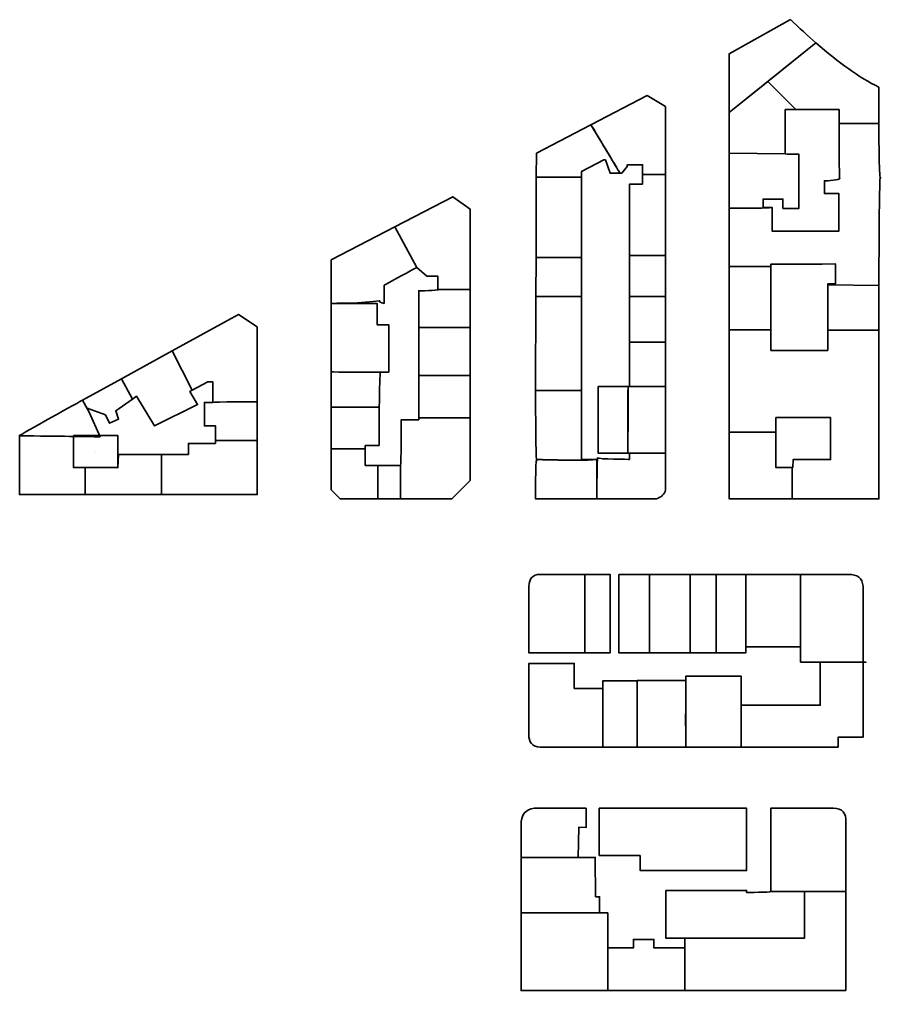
# Model space of a CAD drawing. Header units: inches. Extents: x 13 to 425, y 27 to 366.
# Drawn here: x 13.1 to 208.1, y 26.7 to 246.3 of the extents above; entities that cross this region are included whole.
import ezdxf

# ---------------------------------------------------------------- set-up
doc = ezdxf.new("R2010")
doc.units = ezdxf.units.IN
doc.header["$MEASUREMENT"] = 0
doc.layers.add('BUILDINGS', color=7, linetype='Continuous')

# ---------------------------------------------------------------- blocks, each defined once
blk = doc.blocks.new('block 3')
at = {"layer": 'BUILDINGS', "color": 250, "lineweight": 35, "true_color": 0x231f20}
for points in [[(25.32, 152.19), (35.34, 152.19), (35.34, 144.96), (25.32, 144.96), (25.32, 152.19), (25.32, 152.19)], [(30.33, 148.58), (30.33, 148.58)]]:
    blk.add_lwpolyline(points, dxfattribs=at)

msp = doc.modelspace()

# ---------------------------------------------------------------- linework, layer by layer
at = {"layer": 'BUILDINGS', "color": 250, "lineweight": 35, "true_color": 0x231f20}
for points in [[(173.63, 225.33), (182.37, 232.33), (188.72, 225.97), (186.29, 225.97), (186.29, 215.93), (173.63, 216.09), (173.63, 225.33)], [(154.03, 209.07), (154.03, 211.29), (159.2, 211.29), (159.2, 192.93), (151.05, 192.93), (151.05, 209.07), (154.03, 209.07)], [(140.24, 210.66), (140.24, 192.47), (129.95, 192.47), (130, 210.66), (140.24, 210.66)], [(105.26, 188.25), (103, 190.2), (97.97, 199.41), (111.1, 206.25), (115, 203.43), (115, 185.27), (107.76, 185.27), (107.76, 188.25), (105.26, 188.25)], [(140.24, 192.47), (140.24, 183.68), (129.92, 183.68), (129.95, 192.47), (140.24, 192.47)], [(151.05, 183.67), (151.05, 192.93), (159.2, 192.93), (159.2, 183.67), (151.05, 183.67)], [(173.63, 176.15), (173.63, 190.42), (183.07, 190.42), (183.07, 176.12), (173.63, 176.15)], [(183.07, 191), (194.64, 191), (197.64, 191.06), (197.64, 186.52), (195.92, 186.52), (195.92, 171.48), (183.07, 171.48), (183.07, 191)], [(140.24, 183.68), (140.24, 162.37), (129.85, 162.38), (129.92, 183.68), (140.24, 183.68)], [(151.05, 173.33), (151.05, 183.67), (159.2, 183.67), (159.2, 173.33), (151.05, 173.33)], [(96.63, 166.58), (94.77, 166.58), (83.63, 166.59), (83.63, 182.12), (93.97, 182.11), (93.97, 177.27), (96.63, 177.27), (96.63, 166.58)], [(103.39, 165.82), (103.39, 176.63), (115, 176.63), (115, 165.82), (103.39, 165.82)], [(173.63, 152.98), (173.63, 176.15), (183.07, 176.12), (183.07, 171.48), (195.92, 171.48), (195.92, 176.07), (207.49, 176.03), (207.49, 137.86), (187.89, 137.86), (187.89, 145.02), (184.17, 145.02), (184.17, 152.98), (173.63, 152.98)], [(36.15, 165.05), (47.62, 171.37), (52.12, 162.47), (51.64, 162.21), (53.38, 159.23), (43.65, 154.38), (39.55, 161.1), (38.64, 160.46), (36.15, 165.05)], [(151.05, 163.31), (151.05, 173.33), (159.2, 173.33), (159.2, 163.32), (151.05, 163.31)], [(28.42, 158.43), (28.85, 157.48), (27.37, 160.22), (36.15, 165.05), (38.64, 160.46), (34.86, 157.84), (35.5, 155.93), (33.47, 155.01), (32.52, 156.88), (28.42, 158.43)], [(103.39, 156.24), (103.39, 165.82), (115, 165.82), (115, 156.24), (103.39, 156.24)], [(184.17, 156.28), (196.55, 156.28), (196.55, 146.78), (188.08, 146.78), (188.02, 145.02), (184.17, 145.02), (184.17, 156.28)], [(13.08, 152.15), (25.32, 152), (25.32, 144.96), (27.93, 144.96), (27.97, 138.84), (13.08, 138.84), (13.08, 152.15)], [(173.63, 152.98), (184.17, 152.98), (184.17, 145.02), (187.89, 145.02), (187.89, 137.86), (173.63, 137.86), (173.63, 152.98)], [(57.44, 150.44), (57.44, 151.09), (66.86, 151.08), (66.86, 138.84), (45.23, 138.84), (45.23, 147.94), (51.32, 147.94), (51.32, 150.44), (57.44, 150.44)], [(35.5, 147.94), (45.23, 147.94), (45.23, 138.84), (27.97, 138.84), (27.93, 144.96), (35.34, 144.96), (35.5, 147.94)], [(91.31, 145.43), (94.14, 145.43), (94.13, 137.92), (85.66, 137.92), (83.63, 139.95), (83.63, 149.22), (91.31, 149.22), (91.31, 145.43)], [(94.14, 145.43), (99.29, 145.43), (99.29, 137.92), (94.13, 137.92), (94.14, 145.43)], [(145.04, 81.73), (145.05, 96.74), (152.78, 96.74), (152.78, 81.73), (145.04, 81.73)], [(153.51, 57.24), (144.22, 57.24), (144.23, 67.89), (177.55, 67.89), (177.55, 53.78), (153.51, 53.78), (153.51, 57.24)], [(200.03, 26.65), (163.61, 26.65), (163.61, 38.49), (190.65, 38.49), (190.65, 49.05), (200.03, 49.05), (200.03, 26.65)], [(126.56, 44.22), (146.14, 44.22), (146.14, 26.65), (126.56, 26.65), (126.56, 44.22)], [(146.14, 26.65), (146.14, 36.3), (151.96, 36.3), (151.96, 38.21), (156.6, 38.21), (156.6, 36.3), (163.61, 36.3), (163.61, 26.65), (146.14, 26.65)]]:
    msp.add_lwpolyline(points, dxfattribs=at)
for points, knots in [([(187.47, 246.35), (189.45, 244.43), (191.38, 242.66), (193.25, 241.03), (193.25, 241.03), (173.63, 225.33), (173.63, 225.33), (173.63, 225.33), (173.63, 238.58), (173.63, 238.58), (173.63, 238.58), (187.47, 246.35), (187.47, 246.35)], [0, 0, 0, 0, 1, 1, 1, 2, 2, 2, 3, 3, 3, 4, 4, 4, 4]), ([(198.51, 225.97), (198.51, 225.97), (188.72, 225.97), (188.72, 225.97), (188.72, 225.97), (182.37, 232.33), (182.37, 232.33), (182.37, 232.33), (193.25, 241.03), (193.25, 241.03), (198.4, 236.55), (203.13, 233.18), (207.49, 231.02), (207.49, 231.02), (207.49, 222.84), (207.49, 222.84), (207.49, 222.84), (198.5, 222.83), (198.5, 222.83), (198.51, 224.69), (198.51, 225.97), (198.51, 225.97)], [0, 0, 0, 0, 1, 1, 1, 2, 2, 2, 3, 3, 3, 4, 4, 4, 5, 5, 5, 6, 6, 6, 7, 7, 7, 7]), ([(149.34, 211.58), (149.34, 211.58), (148.92, 211.58), (148.92, 211.58), (147.86, 213.37), (145.64, 217.08), (142.36, 222.53), (142.36, 222.53), (155.06, 229.13), (155.06, 229.13), (155.06, 229.13), (159.2, 226.64), (159.2, 226.64), (159.2, 226.64), (159.2, 211.29), (159.2, 211.29), (159.2, 211.29), (154.03, 211.29), (154.03, 211.29), (154.03, 211.29), (154.03, 213.49), (154.03, 213.49), (154.03, 213.49), (151.05, 213.49), (151.05, 213.49), (150.81, 213.49), (150.57, 213.49), (150.57, 213.49), (150.57, 213.49), (150.57, 213.09), (150.57, 213.09), (150.57, 213.09), (149.34, 211.58), (149.34, 211.58)], [0, 0, 0, 0, 1, 1, 1, 2, 2, 2, 3, 3, 3, 4, 4, 4, 5, 5, 5, 6, 6, 6, 7, 7, 7, 8, 8, 8, 9, 9, 9, 10, 10, 10, 11, 11, 11, 11]), ([(130.02, 216.12), (130.02, 216.12), (142.36, 222.53), (142.36, 222.53), (145.71, 216.93), (147.87, 213.32), (148.92, 211.58), (148.92, 211.58), (146.68, 211.58), (146.68, 211.58), (146.68, 211.58), (145.64, 214.56), (145.64, 214.56), (145.64, 214.56), (145.27, 214.56), (145.27, 214.56), (145.27, 214.56), (140.24, 211.96), (140.24, 211.96), (140.24, 211.96), (140.24, 210.66), (140.24, 210.66), (140.24, 210.66), (130, 210.66), (130, 210.66), (130, 210.66), (130.02, 216.12), (130.02, 216.12)], [0, 0, 0, 0, 1, 1, 1, 2, 2, 2, 3, 3, 3, 4, 4, 4, 5, 5, 5, 6, 6, 6, 7, 7, 7, 8, 8, 8, 9, 9, 9, 9]), ([(173.63, 190.42), (173.63, 190.42), (173.63, 203.64), (173.63, 203.64), (178.61, 203.62), (181.81, 203.62), (183.36, 203.8), (183.36, 203.8), (183.36, 198.44), (183.36, 198.44), (183.36, 198.44), (198.41, 198.44), (198.41, 198.44), (198.41, 198.44), (198.44, 206.96), (198.44, 206.96), (198.44, 206.96), (195.17, 206.96), (195.17, 206.96), (195.17, 206.96), (195.17, 209.84), (195.17, 209.84), (195.17, 209.84), (197.69, 209.84), (198.6, 210.32), (198.6, 210.32), (198.76, 210.49), (198.6, 210.32), (198.51, 211.13), (198.5, 218.5), (198.5, 222.83), (198.5, 222.83), (207.49, 222.84), (207.49, 222.84), (207.49, 222.84), (207.49, 210.72), (207.78, 210.49), (207.78, 210.49), (208.1, 210.74), (207.78, 210.49), (207.55, 208.25), (207.52, 195.48), (207.5, 186.12), (207.5, 186.12), (195.92, 186.34), (195.92, 186.34), (195.92, 186.34), (195.92, 186.42), (195.92, 186.34), (196.27, 186.52), (197.64, 186.52), (197.64, 186.52), (197.64, 186.52), (197.64, 191.06), (197.64, 191.06), (197.64, 191.06), (194.64, 191), (194.64, 191), (194.64, 191), (183.07, 191), (183.07, 191), (183.07, 191), (183.07, 190.42), (183.07, 190.42), (183.07, 190.42), (173.63, 190.42), (173.63, 190.42)], [0, 0, 0, 0, 1, 1, 1, 2, 2, 2, 3, 3, 3, 4, 4, 4, 5, 5, 5, 6, 6, 6, 7, 7, 7, 8, 8, 8, 9, 9, 9, 10, 10, 10, 11, 11, 11, 12, 12, 12, 13, 13, 13, 14, 14, 14, 15, 15, 15, 16, 16, 16, 17, 17, 17, 18, 18, 18, 19, 19, 19, 20, 20, 20, 21, 21, 21, 22, 22, 22, 22]), ([(183.36, 203.8), (183.36, 203.8), (183.36, 203.63), (183.36, 203.8), (181.77, 203.64), (178.48, 203.64), (173.63, 203.64), (173.63, 203.64), (173.63, 216.09), (173.63, 216.09), (173.63, 216.09), (186.29, 215.93), (186.29, 215.93), (186.29, 215.93), (186.29, 215.83), (186.29, 215.93), (186.29, 215.83), (189.41, 215.83), (189.41, 215.83), (189.41, 215.83), (189.41, 203.61), (189.41, 203.61), (189.41, 203.61), (185.78, 203.61), (185.78, 203.61), (185.78, 203.61), (185.78, 205.69), (185.78, 205.69), (185.78, 205.69), (181.29, 205.69), (181.29, 205.69), (181.29, 205.69), (181.29, 203.8), (181.29, 203.8), (181.29, 203.8), (183.36, 203.8), (183.36, 203.8)], [0, 0, 0, 0, 1, 1, 1, 2, 2, 2, 3, 3, 3, 4, 4, 4, 5, 5, 5, 6, 6, 6, 7, 7, 7, 8, 8, 8, 9, 9, 9, 10, 10, 10, 11, 11, 11, 12, 12, 12, 12]), ([(94.5, 182.71), (94.42, 182.6), (94.39, 182.55), (94.39, 182.55), (94.39, 182.55), (94.44, 182.61), (94.5, 182.71), (94.53, 182.67), (94.58, 182.7), (94.58, 182.7), (94.58, 182.7), (94.56, 182.72), (94.5, 182.71), (94.42, 182.62), (94.39, 182.58), (94.39, 182.58), (94.39, 182.58), (94.43, 182.62), (94.5, 182.71), (94.44, 182.64), (94.42, 182.61), (94.42, 182.61), (94.42, 182.61), (94.46, 182.66), (94.5, 182.71), (91.13, 182.12), (83.63, 182.12), (83.63, 182.12), (83.63, 182.12), (83.63, 191.93), (83.63, 191.93), (83.63, 191.93), (97.97, 199.41), (97.97, 199.41), (97.97, 199.41), (103, 190.2), (103, 190.2), (103, 190.2), (102.91, 190.27), (103, 190.2), (102.91, 190.27), (95.56, 186.22), (95.56, 186.22), (95.56, 186.22), (95.56, 182.12), (95.56, 182.12), (95.56, 182.12), (94.5, 182.23), (94.5, 182.71)], [0, 0, 0, 0, 1, 1, 1, 2, 2, 2, 3, 3, 3, 4, 4, 4, 5, 5, 5, 6, 6, 6, 7, 7, 7, 8, 8, 8, 9, 9, 9, 10, 10, 10, 11, 11, 11, 12, 12, 12, 13, 13, 13, 14, 14, 14, 15, 15, 15, 16, 16, 16, 16]), ([(107.76, 185.27), (107.76, 185.16), (107.76, 185.12), (107.76, 185.12), (107.76, 185.12), (107.76, 185.27), (107.76, 185.27), (107.76, 185.27), (115, 185.27), (115, 185.27), (115, 185.27), (115, 176.63), (115, 176.63), (115, 176.63), (103.39, 176.63), (103.39, 176.63), (103.39, 176.63), (103.39, 184.95), (103.39, 184.95), (103.39, 184.95), (107.76, 184.95), (107.76, 185.27)], [0, 0, 0, 0, 1, 1, 1, 2, 2, 2, 3, 3, 3, 4, 4, 4, 5, 5, 5, 6, 6, 6, 7, 7, 7, 7]), ([(195.92, 176.07), (195.92, 176.07), (195.92, 186.34), (195.92, 186.34), (195.92, 186.34), (207.5, 186.12), (207.5, 186.12), (207.49, 180.44), (207.49, 176.03), (207.49, 176.03), (207.49, 176.03), (195.92, 176.07), (195.92, 176.07)], [0, 0, 0, 0, 1, 1, 1, 2, 2, 2, 3, 3, 3, 4, 4, 4, 4]), ([(55.73, 164.4), (55.73, 164.4), (52.12, 162.47), (52.12, 162.47), (52.12, 162.47), (47.62, 171.37), (47.62, 171.37), (47.62, 171.37), (62.61, 179.62), (62.61, 179.62), (62.61, 179.62), (66.86, 176.8), (66.86, 176.8), (66.86, 176.8), (66.86, 159.86), (66.86, 159.86), (66.86, 159.86), (56.8, 159.86), (56.8, 159.7), (56.8, 159.7), (56.8, 164.4), (56.8, 164.4), (56.8, 164.4), (55.73, 164.4), (55.73, 164.4)], [0, 0, 0, 0, 1, 1, 1, 2, 2, 2, 3, 3, 3, 4, 4, 4, 5, 5, 5, 6, 6, 6, 7, 7, 7, 8, 8, 8, 8]), ([(94.77, 166.58), (94.61, 166.58), (94.53, 162.64), (94.49, 158.6), (94.49, 158.6), (83.63, 158.6), (83.63, 158.6), (83.63, 158.6), (83.63, 166.59), (83.63, 166.59), (83.63, 166.59), (94.45, 166.57), (94.77, 166.58)], [0, 0, 0, 0, 1, 1, 1, 2, 2, 2, 3, 3, 3, 4, 4, 4, 4]), ([(143.99, 163.31), (143.99, 163.31), (150.74, 163.31), (150.74, 163.31), (150.72, 155.27), (150.73, 150.23), (150.73, 148.25), (150.73, 148.25), (143.99, 148.25), (143.99, 148.25), (143.99, 148.25), (143.99, 163.31), (143.99, 163.31)], [0, 0, 0, 0, 1, 1, 1, 2, 2, 2, 3, 3, 3, 4, 4, 4, 4]), ([(159.2, 148.25), (159.2, 148.25), (150.73, 148.25), (150.73, 148.25), (150.74, 150.22), (150.74, 155.22), (150.74, 163.31), (150.74, 163.31), (159.2, 163.32), (159.2, 163.32), (159.2, 163.32), (159.2, 148.25), (159.2, 148.25)], [0, 0, 0, 0, 1, 1, 1, 2, 2, 2, 3, 3, 3, 4, 4, 4, 4]), ([(140.24, 146.83), (140.24, 146.83), (143.69, 146.83), (143.69, 146.83), (143.69, 146.83), (143.69, 146.55), (143.69, 146.83), (141.63, 146.57), (137.08, 146.62), (130.1, 146.8), (129.8, 146.54), (129.85, 162.38), (129.85, 162.38), (129.85, 162.38), (140.24, 162.37), (140.24, 162.37), (140.24, 162.37), (140.24, 146.83), (140.24, 146.83)], [0, 0, 0, 0, 1, 1, 1, 2, 2, 2, 3, 3, 3, 4, 4, 4, 5, 5, 5, 6, 6, 6, 6]), ([(28.85, 157.47), (28.85, 157.47), (31.31, 151.94), (31.31, 151.94), (28.26, 151.98), (22.09, 152.06), (13.08, 152.15), (13.08, 152.15), (13.08, 152.24), (13.08, 152.24), (13.08, 152.24), (13.08, 152.22), (13.08, 152.15), (13.08, 152.35), (27.37, 160.22), (27.37, 160.22), (27.37, 160.22), (28.85, 157.47), (28.85, 157.47)], [0, 0, 0, 0, 1, 1, 1, 2, 2, 2, 3, 3, 3, 4, 4, 4, 5, 5, 5, 6, 6, 6, 6]), ([(56.8, 159.7), (56.8, 159.7), (56.8, 159.86), (56.8, 159.7), (56.8, 159.86), (66.86, 159.86), (66.86, 159.86), (66.86, 159.86), (66.86, 151.08), (66.86, 151.08), (66.86, 151.08), (57.44, 151.09), (57.44, 151.09), (57.44, 151.09), (57.44, 154.38), (57.44, 154.38), (57.44, 154.38), (54.94, 154.38), (54.94, 154.38), (54.94, 154.38), (54.94, 159.7), (54.94, 159.7), (54.94, 159.7), (56.8, 159.7), (56.8, 159.7)], [0, 0, 0, 0, 1, 1, 1, 2, 2, 2, 3, 3, 3, 4, 4, 4, 5, 5, 5, 6, 6, 6, 7, 7, 7, 8, 8, 8, 8]), ([(91.31, 149.97), (91.31, 149.97), (91.31, 149.22), (91.31, 149.22), (91.31, 149.22), (83.63, 149.22), (83.63, 149.22), (83.63, 149.22), (83.63, 158.6), (83.63, 158.6), (83.63, 158.6), (94.49, 158.6), (94.49, 158.6), (94.45, 154.33), (94.45, 149.97), (94.45, 149.97), (94.45, 149.97), (91.31, 149.97), (91.31, 149.97)], [0, 0, 0, 0, 1, 1, 1, 2, 2, 2, 3, 3, 3, 4, 4, 4, 5, 5, 5, 6, 6, 6, 6]), ([(103.39, 155.77), (103.39, 155.77), (103.39, 156.24), (103.39, 156.24), (103.39, 156.24), (115, 156.24), (115, 156.24), (115, 156.24), (115, 142.02), (115, 142.02), (115, 142.02), (110.9, 137.92), (110.9, 137.92), (110.9, 137.92), (99.29, 137.92), (99.29, 137.92), (99.29, 137.92), (99.29, 145.43), (99.29, 145.43), (99.29, 145.43), (99.37, 145.43), (99.29, 145.43), (99.37, 145.43), (99.29, 145.43), (99.29, 145.43), (99.45, 145.43), (99.45, 155.77), (99.45, 155.77), (99.45, 155.77), (103.39, 155.77), (103.39, 155.77)], [0, 0, 0, 0, 1, 1, 1, 2, 2, 2, 3, 3, 3, 4, 4, 4, 5, 5, 5, 6, 6, 6, 7, 7, 7, 8, 8, 8, 9, 9, 9, 10, 10, 10, 10]), ([(151.05, 146.83), (151.05, 146.83), (151.05, 148.25), (151.05, 148.25), (151.05, 148.25), (159.2, 148.25), (159.2, 148.25), (159.2, 148.25), (159.2, 139.95), (159.2, 139.95), (159.04, 138.94), (158.36, 138.27), (157.17, 137.92), (157.17, 137.92), (143.7, 137.92), (143.7, 137.92), (143.7, 137.92), (143.7, 144.97), (143.84, 146.78), (143.84, 146.78), (143.72, 146.82), (143.84, 146.78), (143.77, 146.76), (143.73, 146.73), (143.73, 146.73), (143.73, 146.73), (143.77, 146.74), (143.84, 146.78), (143.77, 146.74), (143.73, 146.73), (143.73, 146.73), (143.73, 146.73), (143.77, 146.76), (143.84, 146.78), (143.74, 146.89), (143.79, 147), (143.89, 147.17), (143.94, 146.83), (151.05, 146.83), (151.05, 146.83)], [0, 0, 0, 0, 1, 1, 1, 2, 2, 2, 3, 3, 3, 4, 4, 4, 5, 5, 5, 6, 6, 6, 7, 7, 7, 8, 8, 8, 9, 9, 9, 10, 10, 10, 11, 11, 11, 12, 12, 12, 13, 13, 13, 13]), ([(130.1, 146.8), (136.98, 146.54), (141.61, 146.54), (143.69, 146.83), (143.69, 146.54), (143.7, 137.92), (143.7, 137.92), (143.7, 137.92), (129.78, 137.92), (129.78, 137.92), (129.78, 137.92), (129.8, 146.54), (130.1, 146.8)], [0, 0, 0, 0, 1, 1, 1, 2, 2, 2, 3, 3, 3, 4, 4, 4, 4]), ([(130.83, 120.79), (130.83, 120.79), (140.94, 120.79), (140.94, 120.79), (140.94, 111.92), (140.94, 105.91), (140.95, 103.04), (140.95, 103.04), (128.32, 103.04), (128.32, 103.04), (128.32, 103.04), (128.32, 118.15), (128.32, 118.15), (128.36, 119.91), (129.2, 120.79), (130.83, 120.79)], [0, 0, 0, 0, 1, 1, 1, 2, 2, 2, 3, 3, 3, 4, 4, 4, 5, 5, 5, 5]), ([(140.94, 120.79), (140.94, 120.79), (146.68, 120.79), (146.68, 120.79), (146.68, 111.58), (146.68, 105.54), (146.68, 103.04), (146.68, 103.04), (140.95, 103.04), (140.95, 103.04), (140.96, 105.82), (140.96, 111.65), (140.94, 120.79)], [0, 0, 0, 0, 1, 1, 1, 2, 2, 2, 3, 3, 3, 4, 4, 4, 4]), ([(148.68, 120.79), (148.68, 120.79), (155.59, 120.79), (155.59, 120.79), (155.59, 111.42), (155.59, 105.39), (155.59, 103.04), (155.59, 103.04), (148.68, 103.04), (148.68, 103.04), (148.69, 105.87), (148.69, 111.71), (148.68, 120.79)], [0, 0, 0, 0, 1, 1, 1, 2, 2, 2, 3, 3, 3, 4, 4, 4, 4]), ([(155.59, 120.79), (155.59, 120.79), (164.79, 120.79), (164.79, 120.79), (164.79, 111.55), (164.79, 105.53), (164.79, 103.04), (164.79, 103.04), (155.59, 103.04), (155.59, 103.04), (155.6, 105.33), (155.61, 111.14), (155.59, 120.79)], [0, 0, 0, 0, 1, 1, 1, 2, 2, 2, 3, 3, 3, 4, 4, 4, 4]), ([(164.79, 120.79), (164.79, 120.79), (170.7, 120.79), (170.7, 120.79), (170.71, 111.97), (170.71, 105.98), (170.71, 103.04), (170.71, 103.04), (164.79, 103.04), (164.79, 103.04), (164.8, 105.46), (164.8, 111.29), (164.79, 120.79)], [0, 0, 0, 0, 1, 1, 1, 2, 2, 2, 3, 3, 3, 4, 4, 4, 4]), ([(170.7, 120.79), (170.7, 120.79), (177.36, 120.79), (177.36, 120.79), (177.36, 111.49), (177.36, 105.46), (177.36, 103.04), (177.36, 103.04), (170.71, 103.04), (170.71, 103.04), (170.72, 105.91), (170.72, 111.76), (170.7, 120.79)], [0, 0, 0, 0, 1, 1, 1, 2, 2, 2, 3, 3, 3, 4, 4, 4, 4]), ([(177.36, 120.79), (177.36, 120.79), (189.73, 120.79), (189.73, 120.79), (189.73, 111.92), (189.73, 107.32), (189.73, 104.45), (189.73, 104.45), (177.36, 104.45), (177.36, 104.45), (177.37, 106.8), (177.37, 111.21), (177.36, 120.79)], [0, 0, 0, 0, 1, 1, 1, 2, 2, 2, 3, 3, 3, 4, 4, 4, 4]), ([(189.74, 100.91), (189.74, 104.64), (189.74, 113.38), (189.73, 120.79), (189.73, 120.79), (200.54, 120.79), (200.54, 120.79), (202.6, 120.82), (203.73, 119.94), (203.91, 118.15), (203.91, 118.15), (203.91, 100.92), (203.91, 100.92), (203.91, 100.92), (189.74, 100.91), (189.74, 100.91)], [0, 0, 0, 0, 1, 1, 1, 2, 2, 2, 3, 3, 3, 4, 4, 4, 5, 5, 5, 5]), ([(128.32, 84.63), (128.32, 84.63), (128.32, 100.66), (128.32, 100.66), (128.32, 100.66), (138.57, 100.67), (138.57, 100.67), (138.57, 100.67), (138.57, 95.01), (138.57, 95.01), (138.57, 95.01), (145.05, 95.01), (145.05, 95.01), (145.05, 95.01), (145.04, 81.73), (145.04, 81.73), (145.04, 81.73), (130.88, 81.73), (130.88, 81.73), (129.13, 81.73), (128.26, 82.87), (128.32, 84.63)], [0, 0, 0, 0, 1, 1, 1, 2, 2, 2, 3, 3, 3, 4, 4, 4, 5, 5, 5, 6, 6, 6, 7, 7, 7, 7]), ([(198.27, 81.73), (198.27, 81.73), (176.35, 81.73), (176.35, 81.73), (176.36, 83.95), (176.36, 87.1), (176.36, 91.2), (176.36, 91.2), (194.21, 91.2), (194.21, 91.2), (194.21, 91.2), (194.21, 100.92), (194.21, 100.92), (202.93, 100.92), (206.02, 100.92), (203.91, 100.92), (203.91, 100.92), (203.91, 83.95), (203.91, 83.95), (203.91, 83.95), (198.27, 83.95), (198.27, 83.95), (198.27, 83.95), (198.27, 81.73), (198.27, 81.73)], [0, 0, 0, 0, 1, 1, 1, 2, 2, 2, 3, 3, 3, 4, 4, 4, 5, 5, 5, 6, 6, 6, 7, 7, 7, 8, 8, 8, 8]), ([(152.78, 81.73), (152.78, 81.73), (152.78, 96.76), (152.78, 96.76), (152.78, 96.76), (163.79, 96.76), (163.79, 96.76), (163.78, 89.87), (163.78, 84.86), (163.79, 81.73), (163.79, 81.73), (152.78, 81.73), (152.78, 81.73)], [0, 0, 0, 0, 1, 1, 1, 2, 2, 2, 3, 3, 3, 4, 4, 4, 4]), ([(163.79, 81.73), (163.79, 81.73), (163.8, 97.76), (163.8, 97.76), (169.78, 97.75), (174, 97.75), (176.35, 97.76), (176.35, 97.76), (176.35, 81.73), (176.35, 81.73), (176.35, 81.73), (163.79, 81.73), (163.79, 81.73)], [0, 0, 0, 0, 1, 1, 1, 2, 2, 2, 3, 3, 3, 4, 4, 4, 4]), ([(129.5, 67.89), (129.5, 67.89), (141.24, 67.89), (141.24, 67.89), (141.24, 67.89), (141.24, 63.52), (141.24, 63.52), (141.24, 63.52), (139.58, 63.61), (139.58, 63.61), (139.58, 63.61), (139.48, 56.78), (139.48, 56.78), (136.33, 56.79), (132.04, 56.78), (126.56, 56.77), (126.56, 56.77), (126.56, 64.04), (126.56, 64.04), (126.55, 66.39), (127.52, 67.67), (129.5, 67.89)], [0, 0, 0, 0, 1, 1, 1, 2, 2, 2, 3, 3, 3, 4, 4, 4, 5, 5, 5, 6, 6, 6, 7, 7, 7, 7]), ([(200.03, 65.48), (200.03, 65.48), (200.03, 49.05), (200.03, 49.05), (200.03, 49.05), (183.01, 49.05), (183.01, 49.05), (183.01, 49.05), (183.01, 67.89), (183.01, 67.89), (183.01, 67.89), (196.42, 67.89), (196.42, 67.89), (198.68, 68.09), (199.88, 67.29), (200.03, 65.48)], [0, 0, 0, 0, 1, 1, 1, 2, 2, 2, 3, 3, 3, 4, 4, 4, 5, 5, 5, 5]), ([(143.41, 47.87), (143.41, 47.87), (144.32, 47.87), (144.32, 47.87), (144.32, 47.87), (144.31, 44.22), (144.31, 44.22), (144.31, 44.22), (126.56, 44.22), (126.56, 44.22), (126.56, 44.22), (126.56, 56.77), (126.56, 56.77), (134.55, 56.77), (140.2, 56.77), (143.32, 56.78), (143.32, 56.78), (143.41, 47.87), (143.41, 47.87)], [0, 0, 0, 0, 1, 1, 1, 2, 2, 2, 3, 3, 3, 4, 4, 4, 5, 5, 5, 6, 6, 6, 6]), ([(159.33, 49.32), (159.33, 49.32), (177.55, 49.32), (177.55, 49.32), (177.55, 49.32), (177.55, 48.86), (177.55, 48.86), (177.55, 48.86), (183.01, 48.86), (183.01, 49.05), (183.01, 49.05), (190.65, 49.05), (190.65, 49.05), (190.65, 49.05), (190.65, 38.49), (190.65, 38.49), (190.65, 38.49), (159.33, 38.49), (159.33, 38.49), (159.33, 38.49), (159.33, 49.32), (159.33, 49.32)], [0, 0, 0, 0, 1, 1, 1, 2, 2, 2, 3, 3, 3, 4, 4, 4, 5, 5, 5, 6, 6, 6, 7, 7, 7, 7])]:
    msp.add_open_spline(points, degree=3, knots=knots, dxfattribs=at)

# ---------------------------------------------------------------- block references
at = {"layer": 'BUILDINGS'}
msp.add_blockref('block 3', (0, 0), dxfattribs=at)

doc.saveas('drawing.dxf')
